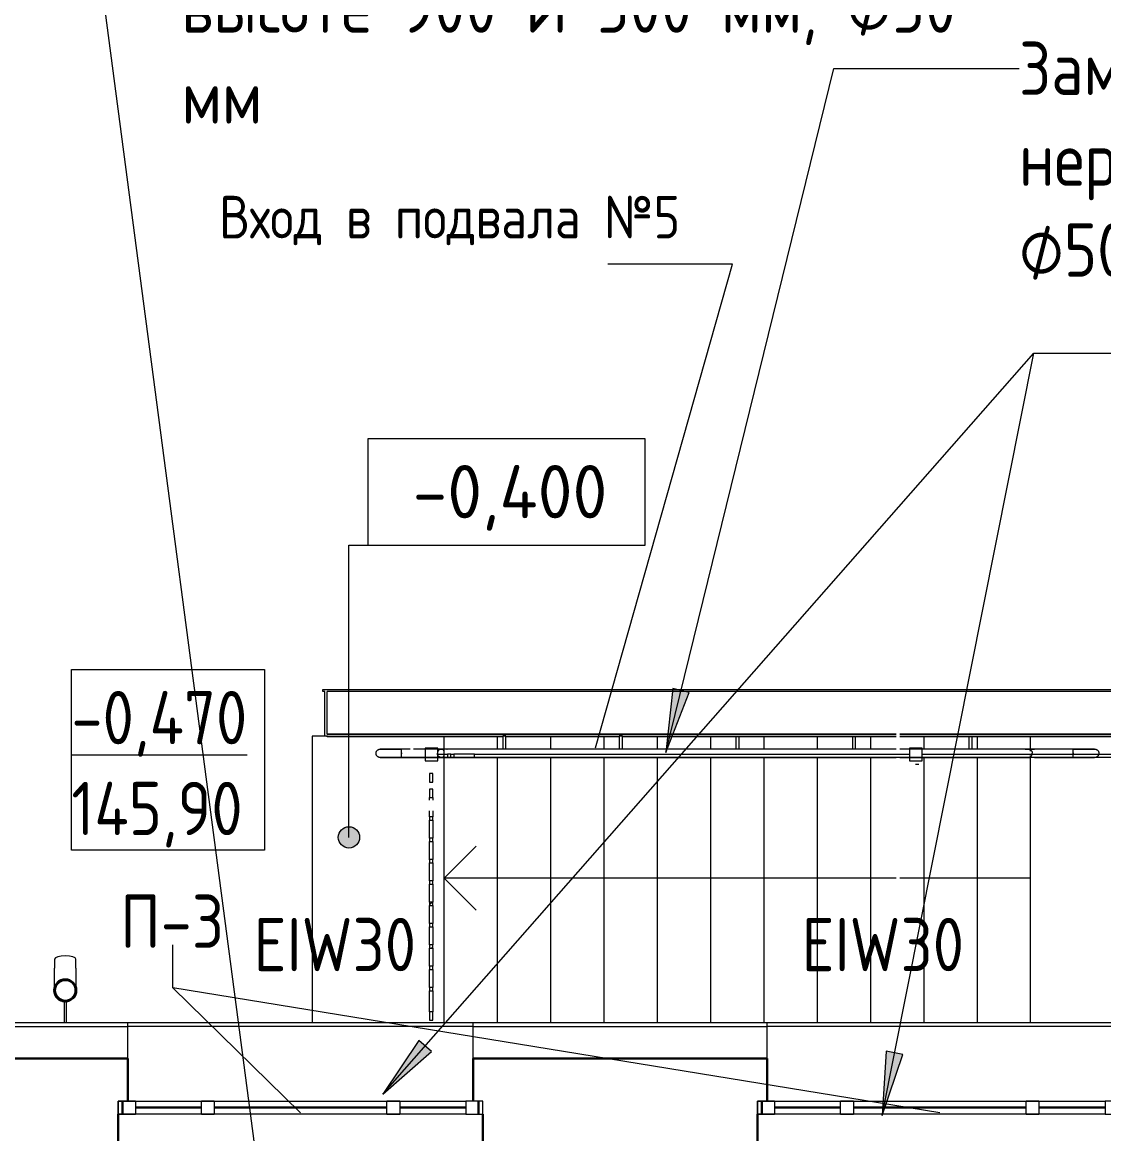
# Model space of a CAD drawing. Header units: millimetres. Extents: x 504091 to 2165846, y 135022 to 442887.
# Drawn here: x 1431825 to 1436898, y 325120 to 330335 of the extents above; entities that cross this region are included whole.
import ezdxf

# ---------------------------------------------------------------- set-up
doc = ezdxf.new("R2010")
doc.units = ezdxf.units.MM
for name, color, linetype, lineweight in [('_ Окна', 7, 'Continuous', 30), ('Аннотация', 7, 'Continuous', 9), ('Лестницы', 7, 'Continuous', 18), ('Марки окон', 7, 'Continuous', 20), ('Обобщенные модели', 7, 'Continuous', 18), ('Ограждение', 7, 'Continuous', 18), ('Окна', 7, 'Continuous', 18), ('отметки', 7, 'Continuous', 20), ('Перекрытие', 7, 'Continuous', 18), ('Стены внутренние', 7, 'Continuous', 18), ('Стены наружные', 7, 'Continuous', 18), ('Стены несущие', 7, 'Continuous', 30), ('Стены отделка', 7, 'Continuous', 30), ('Стрелки вверх', 7, 'Continuous', 18)]:
    doc.layers.add(name, color=color, linetype=linetype, lineweight=lineweight)
doc.styles.add('GOST Common_2', font='GOST_Common.ttf', dxfattribs={"width": 0.9, "height": 200})
doc.styles.add('GOST Common_3', font='GOST_Common.ttf', dxfattribs={"height": 250})
doc.styles.add('GOST Common_6', font='GOST_Common.ttf', dxfattribs={"width": 0.9, "height": 200})
pattern_1 = [(45, (0, 0), (-106.066, 106.066), [])]

# ---------------------------------------------------------------- blocks, each defined once
blk = doc.blocks.new('Ограждение 1 - Ограждение 1-1791730-План 1-го этажа')
at = {"layer": 'Ограждение'}
h = blk.add_hatch(dxfattribs=at)
h.set_pattern_fill('FP_20', color=256, style=0, pattern_type=2)
h.set_pattern_definition(pattern_1)
h.paths.add_polyline_path([(33698.5, 22063.5), (33796.8, 22063.5), (33796.8, 22079.5), (33698.5, 22079.5)])
h = blk.add_hatch(dxfattribs=at)
h.set_pattern_fill('FP_20', color=256, style=0, pattern_type=2)
h.set_pattern_definition(pattern_1)
h.paths.add_polyline_path([(33584.4, 20831.5), (33600.4, 20831.5), (33600.4, 20871.5), (33584.4, 20871.5)])
h.paths.add_polyline_path([(33584.4, 21875.5), (33600.4, 21875.5), (33600.4, 21915.5), (33584.4, 21915.5)])
h.paths.add_polyline_path([(33584.4, 21948.1), (33600.4, 21948.1), (33600.4, 21988.1), (33584.4, 21988.1), (33584.4, 21951.6)])
h = blk.add_hatch(dxfattribs=at)
h.set_pattern_fill('FP_20', color=256, style=0, pattern_type=2)
h.set_pattern_definition(pattern_1)
h.paths.add_polyline_path([(33584.4, 20969.5), (33600.4, 20969.5), (33600.4, 20985.5), (33584.4, 20985.5)])
h.paths.add_polyline_path([(33584.4, 21069.5), (33600.4, 21069.5), (33600.4, 21085.5), (33584.4, 21085.5)])
h.paths.add_polyline_path([(33584.4, 21169.5), (33600.4, 21169.5), (33600.4, 21185.5), (33584.4, 21185.5)])
h.paths.add_polyline_path([(33584.4, 21269.5), (33600.4, 21269.5), (33600.4, 21285.5), (33584.4, 21285.5)])
h.paths.add_polyline_path([(33600.4, 21369.5), (33600.4, 21385.5), (33584.4, 21385.5), (33584.4, 21369.5)])
h.paths.add_polyline_path([(33600.4, 21469.5), (33600.4, 21485.5), (33584.4, 21485.5), (33584.4, 21469.5)])
h.paths.add_polyline_path([(33584.4, 21569.5), (33600.4, 21569.5), (33600.4, 21585.5), (33584.4, 21585.5)])
h.paths.add_polyline_path([(33584.4, 21669.5), (33600.4, 21669.5), (33600.4, 21685.5), (33584.4, 21685.5)])
h.paths.add_polyline_path([(33600.4, 21769.5), (33600.4, 21785.5), (33584.4, 21785.5), (33584.4, 21769.5)])
at = {"layer": 'Ограждение', "lineweight": 18}
for p, q in [((33624.3, 22107.9), (33564.3, 22107.9)), ((33564.3, 22107.9), (33564.3, 22047.9)), ((33624.3, 22047.9), (33624.3, 22107.9)), ((33685.5, 22079.5), (33669.5, 22079.5)), ((33669.5, 22079.5), (33669.5, 22063.5)), ((33669.5, 22063.5), (33685.5, 22063.5)), ((33685.5, 22063.5), (33685.5, 22079.5)), ((33796.8, 22079.5), (33698.5, 22079.5)), ((33698.5, 22079.5), (33698.5, 22063.5)), ((33698.5, 22063.5), (33796.8, 22063.5)), ((33796.8, 22063.5), (33796.8, 22079.5)), ((33564.3, 22047.9), (33624.3, 22047.9)), ((33600.4, 21988.1), (33584.4, 21988.1)), ((33584.4, 21988.1), (33584.4, 21948.1)), ((33600.4, 21948.1), (33600.4, 21988.1)), ((33584.4, 21948.1), (33600.4, 21948.1)), ((33600.4, 21915.5), (33584.4, 21915.5)), ((33584.4, 21915.5), (33584.4, 21875.5)), ((33600.4, 21875.5), (33600.4, 21915.5)), ((33584.4, 21875.5), (33600.4, 21875.5)), ((33600.4, 21785.5), (33584.4, 21785.5)), ((33584.4, 21785.5), (33584.4, 21769.5)), ((33584.4, 21769.5), (33600.4, 21769.5)), ((33600.4, 21769.5), (33600.4, 21785.5)), ((33600.4, 21685.5), (33584.4, 21685.5)), ((33584.4, 21685.5), (33584.4, 21669.5)), ((33584.4, 21669.5), (33600.4, 21669.5)), ((33600.4, 21669.5), (33600.4, 21685.5)), ((33600.4, 21585.5), (33584.4, 21585.5)), ((33584.4, 21585.5), (33584.4, 21569.5)), ((33584.4, 21569.5), (33600.4, 21569.5)), ((33600.4, 21569.5), (33600.4, 21585.5)), ((33600.4, 21485.5), (33584.4, 21485.5)), ((33584.4, 21485.5), (33584.4, 21469.5)), ((33600.4, 21469.5), (33600.4, 21485.5)), ((33584.4, 21469.5), (33600.4, 21469.5)), ((33600.4, 21385.5), (33584.4, 21385.5)), ((33584.4, 21385.5), (33584.4, 21369.5)), ((33600.4, 21369.5), (33600.4, 21385.5)), ((33584.4, 21369.5), (33600.4, 21369.5)), ((33600.4, 21285.5), (33584.4, 21285.5)), ((33584.4, 21285.5), (33584.4, 21269.5)), ((33600.4, 21269.5), (33600.4, 21285.5)), ((33584.4, 21269.5), (33600.4, 21269.5)), ((33600.4, 21185.5), (33584.4, 21185.5)), ((33584.4, 21185.5), (33584.4, 21169.5)), ((33600.4, 21169.5), (33600.4, 21185.5)), ((33584.4, 21169.5), (33600.4, 21169.5)), ((33600.4, 21085.5), (33584.4, 21085.5)), ((33584.4, 21085.5), (33584.4, 21069.5)), ((33584.4, 21069.5), (33600.4, 21069.5)), ((33600.4, 21069.5), (33600.4, 21085.5)), ((33600.4, 20985.5), (33584.4, 20985.5)), ((33584.4, 20985.5), (33584.4, 20969.5)), ((33584.4, 20969.5), (33600.4, 20969.5)), ((33600.4, 20969.5), (33600.4, 20985.5)), ((33600.4, 20871.5), (33584.4, 20871.5)), ((33584.4, 20871.5), (33584.4, 20831.5)), ((33600.4, 20831.5), (33600.4, 20871.5)), ((33584.4, 20831.5), (33600.4, 20831.5))]:
    blk.add_line(p, q, dxfattribs=at)
at = {"layer": 'Ограждение'}
for p, q in [((33624.3, 22079.5), (33669.5, 22079.5)), ((33669.5, 22063.5), (33624.3, 22063.5)), ((33685.5, 22079.5), (33698.5, 22079.5)), ((33698.5, 22063.5), (33685.5, 22063.5)), ((33796.8, 22079.5), (35835.4, 22079.5)), ((35835.4, 22063.5), (33796.8, 22063.5)), ((35895.4, 22107.9), (35835.4, 22107.9)), ((35835.4, 22107.9), (35835.4, 22047.9)), ((35895.4, 22047.9), (35895.4, 22107.9)), ((35895.4, 22079.5), (38121.7, 22079.5)), ((38121.7, 22063.5), (35895.4, 22063.5)), ((38181.7, 22107.9), (38121.7, 22107.9)), ((38121.7, 22107.9), (38121.7, 22047.9)), ((38181.7, 22047.9), (38181.7, 22107.9)), ((35835.4, 22047.9), (35895.4, 22047.9)), ((35864.4, 22032.8), (35880.4, 22032.8)), ((38121.7, 22047.9), (38144.4, 22047.9)), ((38144, 20907.9), (38144, 22047.9)), ((38144.4, 20908), (38144.4, 22047.9)), ((38144.4, 22047.9), (38160.4, 22047.9)), ((38160.4, 22047.9), (38160.4, 20908)), ((38160.4, 22047.9), (38181.7, 22047.9)), ((33584.4, 21863.5), (33584.4, 21875.5)), ((33600.4, 21875.5), (33600.4, 21863.5)), ((33584.4, 21785.5), (33584.4, 21813.5)), ((33600.4, 21813.5), (33600.4, 21785.5)), ((33584.4, 21685.5), (33584.4, 21769.5)), ((33600.4, 21769.5), (33600.4, 21685.5)), ((33584.4, 21585.5), (33584.4, 21669.5)), ((33600.4, 21669.5), (33600.4, 21585.5)), ((33584.4, 21485.5), (33584.4, 21569.5)), ((33600.4, 21569.5), (33600.4, 21485.5)), ((33584.4, 21385.5), (33584.4, 21469.5)), ((33600.4, 21469.5), (33600.4, 21385.5)), ((33584.4, 21285.5), (33584.4, 21369.5)), ((33600.4, 21369.5), (33600.4, 21285.5)), ((33584.4, 21185.5), (33584.4, 21269.5)), ((33600.4, 21269.5), (33600.4, 21185.5)), ((33584.4, 21085.5), (33584.4, 21169.5)), ((33600.4, 21169.5), (33600.4, 21085.5)), ((33584.4, 20985.5), (33584.4, 21069.5)), ((33600.4, 21069.5), (33600.4, 20985.5)), ((33584.4, 20871.5), (33584.4, 20969.5)), ((33600.4, 20969.5), (33600.4, 20871.5)), ((38181.7, 20907.9), (38121.7, 20907.9)), ((38121.7, 20907.9), (38121.7, 20847.9)), ((38144.4, 20908), (38160.4, 20908)), ((38181.7, 20847.9), (38181.7, 20907.9)), ((38121.7, 20847.9), (38181.7, 20847.9))]:
    blk.add_line(p, q, dxfattribs=at)
blk = doc.blocks.new('окна_rehau_трехпольное - 1710х630 и 610Н_нов_ ок-10-2054509-План 1-го этажа')
at = {"layer": '_ Окна', "lineweight": 18}
for p, q in [((-855, -5), (-855, 55)), ((-855, 55), (-775, 55)), ((-775, 55), (-775, -5)), ((-465, -5), (-465, 55)), ((-465, 55), (-405, 55)), ((-405, 55), (-405, -5)), ((405, -5), (405, 55)), ((405, 55), (465, 55)), ((465, 55), (465, -5)), ((775, 55), (775, -5)), ((855, 55), (775, 55)), ((855, -5), (855, 55)), ((-775, -5), (-855, -5)), ((-405, -5), (-465, -5)), ((465, -5), (405, -5)), ((775, -5), (855, -5))]:
    blk.add_line(p, q, dxfattribs=at)
at = {"layer": '_ Окна'}
for p, q in [((-835, -5), (-835, 55)), ((835, -5), (835, 55)), ((-775, 25), (-465, 25)), ((-405, 25), (405, 25)), ((465, 25), (775, 25))]:
    blk.add_line(p, q, dxfattribs=at)
at = {"layer": 'Окна'}
for p, q in [((-855, 55), (-855, -5)), ((-775, 55), (-855, 55)), ((-775, 55), (-465, 55)), ((-405, 55), (-465, 55)), ((-405, 55), (405, 55)), ((465, 55), (405, 55)), ((465, 55), (775, 55)), ((855, 55), (775, 55)), ((855, -5), (855, 55)), ((-855, -5), (-775, -5)), ((-465, -5), (-775, -5)), ((-465, -5), (-405, -5)), ((405, -5), (-405, -5)), ((405, -5), (465, -5)), ((775, -5), (465, -5)), ((775, -5), (855, -5))]:
    blk.add_line(p, q, dxfattribs=at)
blk = doc.blocks.new('окна_rehau_трехпольное - 1710х630 и 610Н_нов_ ок-10-V41-План 1-го этажа')
at = {"layer": '_ Окна', "lineweight": 18}
for p, q in [((-855, -5), (-855, 55)), ((-855, 55), (-775, 55)), ((-775, 55), (-775, -5)), ((-465, -5), (-465, 55)), ((-465, 55), (-405, 55)), ((-405, 55), (-405, -5)), ((405, -5), (405, 55)), ((405, 55), (465, 55)), ((465, 55), (465, -5)), ((775, 55), (775, -5)), ((855, 55), (775, 55)), ((855, -5), (855, 55)), ((-775, -5), (-855, -5)), ((-405, -5), (-465, -5)), ((465, -5), (405, -5)), ((775, -5), (855, -5))]:
    blk.add_line(p, q, dxfattribs=at)
at = {"layer": '_ Окна'}
for p, q in [((-835, -5), (-835, 55)), ((835, -5), (835, 55)), ((-775, 25), (-465, 25)), ((-405, 25), (405, 25)), ((465, 25), (775, 25))]:
    blk.add_line(p, q, dxfattribs=at)
at = {"layer": 'Окна'}
for p, q in [((-855, 55), (-855, -5)), ((-775, 55), (-855, 55)), ((-775, 55), (-465, 55)), ((-405, 55), (-465, 55)), ((-405, 55), (405, 55)), ((465, 55), (405, 55)), ((465, 55), (775, 55)), ((855, 55), (775, 55)), ((855, -5), (855, 55)), ((-855, -5), (-775, -5)), ((-465, -5), (-775, -5)), ((-465, -5), (-405, -5)), ((405, -5), (-405, -5)), ((405, -5), (465, -5)), ((775, -5), (465, -5)), ((775, -5), (855, -5))]:
    blk.add_line(p, q, dxfattribs=at)
blk = doc.blocks.new('Водосток - Тип 1 _карниз больше 490мм_-5192914-План 1-го этажа')
at = {"layer": 'Обобщенные модели'}
for p, q in [((75, 306.2), (75, 263.6)), ((175, 263.6), (175, 306.2)), ((120, 109.1), (120, 10)), ((130, 10), (130, 109.1))]:
    blk.add_line(p, q, dxfattribs=at)
at = {"layer": 'Обобщенные модели', "flags": 128}
for points in [[(75, 173), (75, 174.3), (75, 177), (75, 179.8), (75, 182.9), (75, 186.2), (75, 189.7), (75, 193.4), (75, 197.2), (75, 201.3), (75, 205.5), (75, 209.9), (75, 214.4), (75, 219.1), (75, 224), (75, 229), (75, 234.1), (75, 239.3), (75, 244.6), (75, 250.1), (75, 255.6), (75, 261.3), (75, 263.6)], [(175, 263.6), (175, 258), (175, 252.4), (175, 246.9), (175, 241.5), (175, 236.2), (175, 231.1), (175, 226), (175, 221.1), (175, 216.4), (175, 211.8), (175, 207.3), (175, 203), (175, 198.9), (175, 194.9), (175, 191.2), (175, 187.6), (175, 184.3), (175, 181.1), (175, 178.1), (175, 175.4), (175, 173)]]:
    blk.add_lwpolyline(points, dxfattribs=at)
at = {"layer": 'Обобщенные модели'}
for start, end in [(90, 270), (270, 90)]:
    blk.add_arc((125, 160), 52, start, end, dxfattribs=at)
at = {"layer": 'Обобщенные модели', "lineweight": 40}
for start, end in [(90, 270), (270, 90)]:
    blk.add_arc((125, 160), 50, start, end, dxfattribs=at)
at = {"layer": 'Обобщенные модели'}
for start_param, end_param in [(4.712389, 6.283185), (3.141593, 4.712389)]:
    blk.add_ellipse((125, 306.2), major_axis=(-50, 0), ratio=0.309017, start_param=start_param, end_param=end_param, dxfattribs=at)
blk = doc.blocks.new('Тип верхнего поручня - Верхний поручень_Внутренний_-6935785-План 1-го этажа')
at = {"layer": 'Ограждение'}
for p, q in [((33494.4, 22103.5), (33454.4, 22103.5)), ((33454.4, 22085.9), (33454.4, 22081.2)), ((33454.4, 22063.5), (33636.8, 22063.5)), ((33636.8, 22103.5), (33510.4, 22103.5)), ((35774.4, 22103.5), (33655.6, 22103.5)), ((33655.6, 22063.5), (35774.4, 22063.5)), ((36378.2, 22103.5), (35790.4, 22103.5)), ((35790.4, 22063.5), (36378.2, 22063.5)), ((36604.4, 22103.5), (36421.9, 22103.5)), ((36421.9, 22063.5), (36604.4, 22063.5)), ((36604.4, 22081.2), (36604.4, 22085.9))]:
    blk.add_line(p, q, dxfattribs=at)
at = {"layer": 'Ограждение', "flags": 128}
for points in [[(33655.6, 22103.5), (33654.6, 22103.5), (33653.6, 22103.5), (33652.6, 22103.5), (33651.6, 22103.5), (33650.5, 22103.5), (33649.5, 22103.5), (33648.4, 22103.5), (33647.3, 22103.5), (33646.1, 22103.5), (33645, 22103.5), (33643.8, 22103.5), (33642.6, 22103.5), (33641.5, 22103.5), (33640.3, 22103.5), (33639.1, 22103.5), (33637.9, 22103.5), (33636.8, 22103.5)], [(33636.8, 22063.5), (33638, 22063.5), (33639.2, 22063.5), (33640.4, 22063.5), (33641.6, 22063.5), (33642.8, 22063.5), (33644, 22063.5), (33645.1, 22063.5), (33646.3, 22063.5), (33647.4, 22063.5), (33648.5, 22063.5), (33649.6, 22063.5), (33650.7, 22063.5), (33651.7, 22063.5), (33652.8, 22063.5), (33653.8, 22063.5), (33654.7, 22063.5), (33655.6, 22063.5)], [(36378.2, 22103.5), (36380.4, 22103.5), (36382.7, 22103.5), (36385, 22103.5), (36387.4, 22103.5), (36389.9, 22103.5), (36392.4, 22103.5), (36395, 22103.5), (36397.6, 22103.5), (36400.2, 22103.5), (36402.9, 22103.5), (36405.6, 22103.5), (36408.4, 22103.5), (36411.1, 22103.5), (36413.9, 22103.5), (36416.7, 22103.5), (36419.5, 22103.5), (36421.9, 22103.5)], [(36421.9, 22063.5), (36419.1, 22063.5), (36416.3, 22063.5), (36413.5, 22063.5), (36410.8, 22063.5), (36408, 22063.5), (36405.3, 22063.5), (36402.6, 22063.5), (36399.9, 22063.5), (36397.3, 22063.5), (36394.7, 22063.5), (36392.1, 22063.5), (36389.6, 22063.5), (36387.1, 22063.5), (36384.7, 22063.5), (36382.4, 22063.5), (36380.1, 22063.5), (36378.2, 22063.5)]]:
    blk.add_lwpolyline(points, dxfattribs=at)
blk = doc.blocks.new('Тип верхнего поручня - D40 шаг 200-V82-План 1-го этажа')
at = {"layer": 'Ограждение'}
for p, q in [((0, 2.3), (0, 0)), ((0, 0), (0, -2.3))]:
    blk.add_line(p, q, dxfattribs=at)
at = {"layer": 'Ограждение', "flags": 128}
for points in [[(0, 20), (4, 20), (8, 20), (12, 20), (15.9, 20), (19.9, 20), (23.8, 20), (27.6, 20), (31.5, 20), (35.2, 20), (38.9, 20), (42.6, 20), (46.2, 20), (49.7, 20), (53.1, 20), (56.5, 20), (59.7, 20), (62.9, 20), (65.9, 20), (68.9, 20), (71.7, 20), (74.5, 20), (77.1, 20), (79.6, 20), (81.9, 20), (84.1, 20), (86.2, 20), (88.2, 20), (90, 20), (91.7, 20), (93.2, 20), (94.6, 20), (95.8, 20), (96.9, 20), (97.8, 20), (98.5, 20), (99.1, 20), (99.6, 20), (99.9, 20), (100, 20), (100, 20)], [(100, 20), (99.9, 20), (99.7, 20), (99.3, 20), (98.7, 20), (98, 20), (97.1, 20), (96.1, 20), (94.9, 20), (93.6, 20), (92.1, 20), (90.5, 20), (88.7, 20), (86.8, 20), (84.7, 20), (82.5, 20), (80.2, 20), (77.8, 20), (75.2, 20), (72.5, 20), (69.7, 20), (66.7, 20), (63.7, 20), (60.6, 20), (57.4, 20), (54, 20), (50.6, 20), (47.1, 20), (43.6, 20), (39.9, 20), (36.2, 20), (32.5, 20), (28.7, 20), (24.8, 20), (20.9, 20), (17, 20), (13, 20), (9.1, 20), (5.1, 20), (1.1, 20), (0, 20)], [(100, 20), (100.8, 20), (101.6, 19.9), (102.4, 19.9), (103.2, 19.7), (104, 19.6), (104.8, 19.4), (105.5, 19.2), (106.3, 19), (107, 18.7), (107.8, 18.4), (108.5, 18.1), (109.2, 17.7), (109.9, 17.4), (110.6, 16.9), (111.3, 16.5), (111.9, 16), (112.6, 15.6), (113.2, 15), (113.8, 14.5), (114.3, 13.9), (114.9, 13.3), (115.4, 12.7), (115.9, 12.1), (116.4, 11.5), (116.8, 10.8), (117.2, 10.1), (117.6, 9.4), (118, 8.7), (118.3, 8), (118.6, 7.2), (118.9, 6.5), (119.2, 5.7), (119.4, 5), (119.6, 4.2), (119.7, 3.4), (119.8, 2.6), (119.9, 1.8), (120, 1), (120, 0.2), (120, 0)], [(120, 0), (120, -0.8), (119.9, -1.6), (119.9, -2.4), (119.7, -3.2), (119.6, -4), (119.4, -4.8), (119.2, -5.5), (119, -6.3), (118.7, -7), (118.4, -7.8), (118.1, -8.5), (117.7, -9.2), (117.4, -9.9), (116.9, -10.6), (116.5, -11.3), (116, -11.9), (115.6, -12.6), (115, -13.2), (114.5, -13.8), (113.9, -14.3), (113.3, -14.9), (112.7, -15.4), (112.1, -15.9), (111.5, -16.4), (110.8, -16.8), (110.1, -17.2), (109.4, -17.6), (108.7, -18), (108, -18.3), (107.2, -18.6), (106.5, -18.9), (105.7, -19.2), (105, -19.4), (104.2, -19.6), (103.4, -19.7), (102.6, -19.8), (101.8, -19.9), (101, -20), (100.2, -20), (100, -20)], [(0, -20), (4, -20), (8, -20), (12, -20), (15.9, -20), (19.9, -20), (23.8, -20), (27.6, -20), (31.5, -20), (35.2, -20), (38.9, -20), (42.6, -20), (46.2, -20), (49.7, -20), (53.1, -20), (56.5, -20), (59.7, -20), (62.9, -20), (65.9, -20), (68.9, -20), (71.7, -20), (74.5, -20), (77.1, -20), (79.6, -20), (81.9, -20), (84.1, -20), (86.2, -20), (88.2, -20), (90, -20), (91.7, -20), (93.2, -20), (94.6, -20), (95.8, -20), (96.9, -20), (97.8, -20), (98.5, -20), (99.1, -20), (99.6, -20), (99.9, -20), (100, -20), (100, -20)], [(100, -20), (99.9, -20), (99.7, -20), (99.3, -20), (98.7, -20), (98, -20), (97.1, -20), (96.1, -20), (94.9, -20), (93.6, -20), (92.1, -20), (90.5, -20), (88.7, -20), (86.8, -20), (84.7, -20), (82.5, -20), (80.2, -20), (77.8, -20), (75.2, -20), (72.5, -20), (69.7, -20), (66.7, -20), (63.7, -20), (60.6, -20), (57.4, -20), (54, -20), (50.6, -20), (47.1, -20), (43.6, -20), (39.9, -20), (36.2, -20), (32.5, -20), (28.7, -20), (24.8, -20), (20.9, -20), (17, -20), (13, -20), (9.1, -20), (5.1, -20), (1.1, -20), (0, -20)]]:
    blk.add_lwpolyline(points, dxfattribs=at)
blk = doc.blocks.new('Тип верхнего поручня - D40 шаг 200-V83-План 1-го этажа')
at = {"layer": 'Ограждение'}
for p, q in [((0, 2.3), (0, 0)), ((0, 0), (0, -2.3))]:
    blk.add_line(p, q, dxfattribs=at)
at = {"layer": 'Ограждение', "flags": 128}
for points in [[(0, 20), (4, 20), (8, 20), (12, 20), (15.9, 20), (19.9, 20), (23.8, 20), (27.6, 20), (31.5, 20), (35.2, 20), (38.9, 20), (42.6, 20), (46.2, 20), (49.7, 20), (53.1, 20), (56.5, 20), (59.7, 20), (62.9, 20), (65.9, 20), (68.9, 20), (71.7, 20), (74.5, 20), (77.1, 20), (79.6, 20), (81.9, 20), (84.1, 20), (86.2, 20), (88.2, 20), (90, 20), (91.7, 20), (93.2, 20), (94.6, 20), (95.8, 20), (96.9, 20), (97.8, 20), (98.5, 20), (99.1, 20), (99.6, 20), (99.9, 20), (100, 20), (100, 20)], [(100, 20), (99.9, 20), (99.7, 20), (99.3, 20), (98.7, 20), (98, 20), (97.1, 20), (96.1, 20), (94.9, 20), (93.6, 20), (92.1, 20), (90.5, 20), (88.7, 20), (86.8, 20), (84.7, 20), (82.5, 20), (80.2, 20), (77.8, 20), (75.2, 20), (72.5, 20), (69.7, 20), (66.7, 20), (63.7, 20), (60.6, 20), (57.4, 20), (54, 20), (50.6, 20), (47.1, 20), (43.6, 20), (39.9, 20), (36.2, 20), (32.5, 20), (28.7, 20), (24.8, 20), (20.9, 20), (17, 20), (13, 20), (9.1, 20), (5.1, 20), (1.1, 20), (0, 20)], [(100, 20), (100.8, 20), (101.6, 19.9), (102.4, 19.9), (103.2, 19.7), (104, 19.6), (104.8, 19.4), (105.5, 19.2), (106.3, 19), (107, 18.7), (107.8, 18.4), (108.5, 18.1), (109.2, 17.7), (109.9, 17.4), (110.6, 16.9), (111.3, 16.5), (111.9, 16), (112.6, 15.6), (113.2, 15), (113.8, 14.5), (114.3, 13.9), (114.9, 13.3), (115.4, 12.7), (115.9, 12.1), (116.4, 11.5), (116.8, 10.8), (117.2, 10.1), (117.6, 9.4), (118, 8.7), (118.3, 8), (118.6, 7.2), (118.9, 6.5), (119.2, 5.7), (119.4, 5), (119.6, 4.2), (119.7, 3.4), (119.8, 2.6), (119.9, 1.8), (120, 1), (120, 0.2), (120, 0)], [(0, -20), (4, -20), (8, -20), (12, -20), (15.9, -20), (19.9, -20), (23.8, -20), (27.6, -20), (31.5, -20), (35.2, -20), (38.9, -20), (42.6, -20), (46.2, -20), (49.7, -20), (53.1, -20), (56.5, -20), (59.7, -20), (62.9, -20), (65.9, -20), (68.9, -20), (71.7, -20), (74.5, -20), (77.1, -20), (79.6, -20), (81.9, -20), (84.1, -20), (86.2, -20), (88.2, -20), (90, -20), (91.7, -20), (93.2, -20), (94.6, -20), (95.8, -20), (96.9, -20), (97.8, -20), (98.5, -20), (99.1, -20), (99.6, -20), (99.9, -20), (100, -20), (100, -20)], [(100, -20), (99.9, -20), (99.7, -20), (99.3, -20), (98.7, -20), (98, -20), (97.1, -20), (96.1, -20), (94.9, -20), (93.6, -20), (92.1, -20), (90.5, -20), (88.7, -20), (86.8, -20), (84.7, -20), (82.5, -20), (80.2, -20), (77.8, -20), (75.2, -20), (72.5, -20), (69.7, -20), (66.7, -20), (63.7, -20), (60.6, -20), (57.4, -20), (54, -20), (50.6, -20), (47.1, -20), (43.6, -20), (39.9, -20), (36.2, -20), (32.5, -20), (28.7, -20), (24.8, -20), (20.9, -20), (17, -20), (13, -20), (9.1, -20), (5.1, -20), (1.1, -20), (0, -20)], [(120, 0), (120, -0.8), (119.9, -1.6), (119.9, -2.4), (119.7, -3.2), (119.6, -4), (119.4, -4.8), (119.2, -5.5), (119, -6.3), (118.7, -7), (118.4, -7.8), (118.1, -8.5), (117.7, -9.2), (117.4, -9.9), (116.9, -10.6), (116.5, -11.3), (116, -11.9), (115.6, -12.6), (115, -13.2), (114.5, -13.8), (113.9, -14.3), (113.3, -14.9), (112.7, -15.4), (112.1, -15.9), (111.5, -16.4), (110.8, -16.8), (110.1, -17.2), (109.4, -17.6), (108.7, -18), (108, -18.3), (107.2, -18.6), (106.5, -18.9), (105.7, -19.2), (105, -19.4), (104.2, -19.6), (103.4, -19.7), (102.6, -19.8), (101.8, -19.9), (101, -20), (100.2, -20), (100, -20)]]:
    blk.add_lwpolyline(points, dxfattribs=at)
blk = doc.blocks.new('Тип верхнего поручня - Верхний поручень_Внутренний_-V84-План 1-го этажа')
at = {"layer": 'Ограждение'}
for p, q in [((33454.4, 22063.5), (33454.4, 22103.5)), ((33494.4, 22103.5), (33454.4, 22103.5)), ((33636.8, 22063.5), (33454.4, 22063.5)), ((33636.8, 22103.5), (33510.4, 22103.5)), ((33636.8, 22103.5), (33653.4, 22103.5)), ((33636.8, 22063.5), (33653.4, 22063.5)), ((33666.9, 22103.5), (33668.1, 22103.5)), ((33666.9, 22063.5), (33668.1, 22063.5)), ((35774.4, 22103.5), (33668.1, 22103.5)), ((35774.4, 22063.5), (33668.1, 22063.5)), ((36390.7, 22103.5), (35790.4, 22103.5)), ((36390.7, 22063.5), (35790.4, 22063.5)), ((36421.9, 22103.5), (36390.7, 22103.5)), ((36421.9, 22063.5), (36390.7, 22063.5)), ((36604.4, 22103.5), (36421.9, 22103.5)), ((36604.4, 22063.5), (36421.9, 22063.5)), ((36604.4, 22063.5), (36604.4, 22103.5))]:
    blk.add_line(p, q, dxfattribs=at)
blk = doc.blocks.new('Тип перил - Перила_Внутренний_-6935798-План 1-го этажа')
at = {"layer": 'Ограждение'}
for p, q in [((35774.4, 22103.5), (33654.4, 22103.5)), ((33654.4, 22063.5), (35774.4, 22063.5)), ((36404.4, 22103.5), (35790.4, 22103.5)), ((35790.4, 22063.5), (36404.4, 22063.5))]:
    blk.add_line(p, q, dxfattribs=at)
at = {"layer": 'Ограждение', "flags": 128}
blk.add_lwpolyline([(33654.4, 22081.7), (33654.4, 22083.5), (33654.4, 22085.4)], dxfattribs=at)
blk = doc.blocks.new('Тип перил - D40-V85-План 1-го этажа')
at = {"layer": 'Ограждение', "flags": 128}
for points in [[(36394.4, 22103.4), (36395.7, 22103.2), (36396.9, 22102.9), (36398.1, 22102.6), (36399.2, 22102.2), (36400.2, 22101.7), (36401.2, 22101.2), (36402.2, 22100.7), (36403.1, 22100.1), (36403.9, 22099.5), (36404.7, 22098.9), (36405.4, 22098.3), (36406, 22097.7), (36406.6, 22097), (36407.2, 22096.4), (36407.7, 22095.8), (36408.2, 22095.1), (36408.6, 22094.5), (36409, 22093.9), (36409.3, 22093.3), (36409.6, 22092.7), (36409.9, 22092.1), (36410.2, 22091.6), (36410.4, 22091), (36410.7, 22090.4), (36410.8, 22089.9), (36411, 22089.3), (36411.2, 22088.8), (36411.3, 22088.3), (36411.4, 22087.7), (36411.5, 22087.2), (36411.6, 22086.7), (36411.7, 22086.2), (36411.8, 22085.7), (36411.8, 22085.2), (36411.8, 22084.7), (36411.9, 22084.2), (36411.9, 22083.7), (36411.9, 22083.5)], [(36394.4, 22063.7), (36395.7, 22063.9), (36396.9, 22064.2), (36398.1, 22064.5), (36399.2, 22064.9), (36400.2, 22065.4), (36401.2, 22065.9), (36402.2, 22066.4), (36403.1, 22067), (36403.9, 22067.6), (36404.7, 22068.2), (36405.4, 22068.8), (36406, 22069.4), (36406.6, 22070.1), (36407.2, 22070.7), (36407.7, 22071.3), (36408.2, 22071.9), (36408.6, 22072.6), (36409, 22073.2), (36409.3, 22073.8), (36409.6, 22074.4), (36409.9, 22074.9), (36410.2, 22075.5), (36410.4, 22076.1), (36410.7, 22076.7), (36410.8, 22077.2), (36411, 22077.8), (36411.2, 22078.3), (36411.3, 22078.8), (36411.4, 22079.3), (36411.5, 22079.9), (36411.6, 22080.4), (36411.7, 22080.9), (36411.8, 22081.4), (36411.8, 22081.9), (36411.8, 22082.4), (36411.9, 22082.9), (36411.9, 22083.4), (36411.9, 22083.5)]]:
    blk.add_lwpolyline(points, dxfattribs=at)
blk = doc.blocks.new('Тип перил - D40-V86-План 1-го этажа')
at = {"layer": 'Ограждение', "flags": 128}
for points in [[(33641.9, 22103.5), (33640.6, 22103.5), (33639.3, 22103.4), (33638.1, 22103.2), (33636.9, 22102.9), (33635.7, 22102.6), (33634.6, 22102.2), (33633.5, 22101.7), (33632.5, 22101.2), (33631.6, 22100.7), (33630.7, 22100.1), (33629.8, 22099.5), (33629.1, 22098.9), (33628.4, 22098.3), (33627.7, 22097.7), (33627.1, 22097), (33626.6, 22096.4), (33626, 22095.8), (33625.6, 22095.1), (33625.2, 22094.5), (33624.8, 22093.9), (33624.4, 22093.3), (33624.1, 22092.7), (33623.8, 22092.1), (33623.6, 22091.6), (33623.3, 22091), (33623.1, 22090.4), (33622.9, 22089.9), (33622.7, 22089.3), (33622.6, 22088.8), (33622.4, 22088.3), (33622.3, 22087.7), (33622.2, 22087.2), (33622.1, 22086.7), (33622.1, 22086.2), (33622, 22085.7), (33621.9, 22085.2), (33621.9, 22084.7), (33621.9, 22084.2), (33621.9, 22083.7), (33621.9, 22083.5)], [(33641.9, 22063.5), (33640.6, 22063.6), (33639.3, 22063.7), (33638.1, 22063.9), (33636.9, 22064.2), (33635.7, 22064.5), (33634.6, 22064.9), (33633.5, 22065.4), (33632.5, 22065.9), (33631.6, 22066.4), (33630.7, 22067), (33629.8, 22067.6), (33629.1, 22068.2), (33628.4, 22068.8), (33627.7, 22069.4), (33627.1, 22070.1), (33626.6, 22070.7), (33626, 22071.3), (33625.6, 22071.9), (33625.2, 22072.6), (33624.8, 22073.2), (33624.4, 22073.8), (33624.1, 22074.4), (33623.8, 22074.9), (33623.6, 22075.5), (33623.3, 22076.1), (33623.1, 22076.7), (33622.9, 22077.2), (33622.7, 22077.8), (33622.6, 22078.3), (33622.4, 22078.8), (33622.3, 22079.3), (33622.2, 22079.9), (33622.1, 22080.4), (33622.1, 22080.9), (33622, 22081.4), (33621.9, 22081.9), (33621.9, 22082.4), (33621.9, 22082.9), (33621.9, 22083.4), (33621.9, 22083.5)]]:
    blk.add_lwpolyline(points, dxfattribs=at)
at = {"layer": 'Ограждение'}
for start_param, end_param in [(4.712389, 6.411113), (3.027805, 4.712389)]:
    blk.add_ellipse((33641.9, 22083.5), major_axis=(0, 20), ratio=0.624695, start_param=start_param, end_param=end_param, dxfattribs=at)
blk = doc.blocks.new('Тип перил - Перила_Внутренний_-V87-План 1-го этажа')
at = {"layer": 'Ограждение'}
for p, q in [((33654.4, 22063.5), (33654.4, 22103.5)), ((35774.4, 22103.5), (33654.4, 22103.5)), ((35774.4, 22063.5), (33654.4, 22063.5)), ((36404.4, 22103.5), (35790.4, 22103.5)), ((36404.4, 22063.5), (35790.4, 22063.5)), ((36404.4, 22093.2), (36404.4, 22103.5)), ((36404.4, 22063.5), (36404.4, 22073.9))]:
    blk.add_line(p, q, dxfattribs=at)
blk = doc.blocks.new('ADSK_Ограждение_Опоры_Г_образная - D15 высота60 консоль80-V88-План 1-го этажа')
at = {"layer": 'Ограждение'}
for p, q in [((-7.5, 77.8), (-7.5, 20)), ((7.5, 20), (7.5, 77.8))]:
    blk.add_line(p, q, dxfattribs=at)
blk = doc.blocks.new('ADSK_Ограждение_Опоры_Г_образная - D15 высота60 консоль80-V89-План 1-го этажа')
at = {"layer": 'Ограждение'}
for p, q in [((-7.5, 80), (-7.5, 20)), ((0, 80), (-7.5, 80)), ((7.5, 80), (0, 80)), ((7.5, 20), (7.5, 80))]:
    blk.add_line(p, q, dxfattribs=at)
blk = doc.blocks.new('ADSK_Ограждение_Опоры_Г_образная - D15 высота60 консоль80-V90-План 1-го этажа')
at = {"layer": 'Ограждение'}
for p, q in [((-7.5, 80), (-7.5, 20)), ((0, 80), (-7.5, 80)), ((7.5, 80), (0, 80)), ((7.5, 20), (7.5, 80))]:
    blk.add_line(p, q, dxfattribs=at)
blk = doc.blocks.new('Высотные отметки - Рамка-12095-План 1-го этажа')
at = {"layer": 'Аннотация', "lineweight": 20}
for p, q in [((-6.5, 0), (-6.5, 5)), ((-6.5, 5), (6.5, 5)), ((6.5, 5), (6.5, 0)), ((6.5, 0), (-6.5, 0))]:
    blk.add_line(p, q, dxfattribs=at)

msp = doc.modelspace()

# ---------------------------------------------------------------- hatches: boundary and pattern name
at = {"layer": 'Аннотация', "lineweight": 9}
for points in [[(1434843.1921, 326908.4619), (1434953.0636, 327190.3984), (1434876.3493, 327209.2285)], [(1433516.3547, 325306.4648), (1433743.9983, 325505.8095), (1433684.6473, 325557.9355)], [(1435857.9172, 325205.0982), (1435955.1634, 325491.6346), (1435877.6887, 325507.0402)]]:
    msp.add_hatch(color=256, dxfattribs=at).paths.add_polyline_path(points)
at = {"layer": 'отметки'}
h = msp.add_hatch(color=256, dxfattribs=at)
edge = h.paths.add_edge_path()
edge.add_arc((1433357.7051, 326510.6118), 50, 0, 360)

# ---------------------------------------------------------------- linework, layer by layer
at = {"layer": 'Аннотация', "lineweight": 9}
for p, q in [((1433089.9391, 323748.1971), (1432098.9394, 331262.8235)), ((1434843.1921, 326908.4619), (1435631.0867, 330118.3698)), ((1435631.0867, 330118.3698), (1436500.2788, 330118.3698)), ((1434514.3942, 326930.383), (1435156.1373, 329200.0717)), ((1434755.7498, 329200.0717), (1434570.8736, 329200.0717)), ((1435156.1373, 329200.0717), (1434755.7498, 329200.0717)), ((1433516.3547, 325306.4648), (1436569.2872, 328782.5527)), ((1435857.9172, 325205.0982), (1436569.2872, 328782.5527)), ((1436569.2872, 328782.5527), (1437228.0231, 328782.5527)), ((1436569.2872, 328782.5527), (1437228.0231, 328782.5527)), ((1434876.3493, 327209.2285), (1434843.1921, 326908.4619)), ((1434843.1921, 326908.4619), (1434953.0636, 327190.3984)), ((1434953.0636, 327190.3984), (1434876.3493, 327209.2285)), ((1433684.6473, 325557.9355), (1433516.3547, 325306.4648)), ((1433743.9983, 325505.8095), (1433684.6473, 325557.9355)), ((1433516.3547, 325306.4648), (1433743.9983, 325505.8095)), ((1435877.6887, 325507.0402), (1435857.9172, 325205.0982)), ((1435955.1634, 325491.6346), (1435877.6887, 325507.0402)), ((1435857.9172, 325205.0982), (1435955.1634, 325491.6346))]:
    msp.add_line(p, q, dxfattribs=at)
at = {"layer": 'Аннотация', "lineweight": 9, "flags": 128}
msp.add_lwpolyline([(1432055.7608, 327297.7377), (1432961.1608, 327297.7377), (1432961.1608, 326450.7377), (1432055.7608, 326450.7377)], close=True, dxfattribs=at)
at = {"layer": 'Лестницы'}
for p, q in [((1433804.6648, 326992.6621), (1433804.6648, 326994.8852)), ((1433804.6648, 326924.8852), (1433804.6648, 326982.6621)), ((1434054.6648, 326992.6621), (1434054.6648, 326994.8852)), ((1434054.6648, 326992.6621), (1434054.6648, 326994.8852)), ((1434054.6648, 326924.8852), (1434054.6648, 326982.6621)), ((1434054.6648, 326924.8852), (1434054.6648, 326982.6621)), ((1434304.6648, 326992.6621), (1434304.6648, 326994.8852)), ((1434304.6648, 326992.6621), (1434304.6648, 326994.8852)), ((1434304.6648, 326924.8852), (1434304.6648, 326982.6621)), ((1434304.6648, 326924.8852), (1434304.6648, 326982.6621)), ((1434554.6648, 326992.6621), (1434554.6648, 326994.8852)), ((1434554.6648, 326992.6621), (1434554.6648, 326994.8852)), ((1434554.6648, 326924.8852), (1434554.6648, 326982.6621)), ((1434554.6648, 326924.8852), (1434554.6648, 326982.6621)), ((1434804.6648, 326992.6621), (1434804.6648, 326994.8852)), ((1434804.6648, 326992.6621), (1434804.6648, 326994.8852)), ((1434804.6648, 326924.8852), (1434804.6648, 326982.6621)), ((1434804.6648, 326924.8852), (1434804.6648, 326982.6621)), ((1435054.6648, 326992.6621), (1435054.6648, 326994.8852)), ((1435054.6648, 326992.6621), (1435054.6648, 326994.8852)), ((1435054.6648, 326924.8852), (1435054.6648, 326982.6621)), ((1435054.6648, 326924.8852), (1435054.6648, 326982.6621)), ((1435304.6648, 326992.6621), (1435304.6648, 326994.8852)), ((1435304.6648, 326992.6621), (1435304.6648, 326994.8852)), ((1435304.6648, 326924.8852), (1435304.6648, 326982.6621)), ((1435304.6648, 326924.8852), (1435304.6648, 326982.6621)), ((1435554.6648, 326992.6621), (1435554.6648, 326994.8852)), ((1435554.6648, 326992.6621), (1435554.6648, 326994.8852)), ((1435554.6648, 326924.8852), (1435554.6648, 326982.6621)), ((1435554.6648, 326924.8852), (1435554.6648, 326982.6621)), ((1435804.6648, 326992.6621), (1435804.6648, 326994.8852)), ((1435804.6648, 326992.6621), (1435804.6648, 326994.8852)), ((1435804.6648, 326924.8852), (1435804.6648, 326982.6621)), ((1435804.6648, 326924.8852), (1435804.6648, 326982.6621)), ((1436054.6648, 326992.6621), (1436054.6648, 326994.8852)), ((1436054.6648, 326992.6621), (1436054.6648, 326994.8852)), ((1436054.6648, 326924.8852), (1436054.6648, 326982.6621)), ((1436054.6648, 326924.8852), (1436054.6648, 326982.6621)), ((1436304.6648, 326992.6621), (1436304.6648, 326994.8852)), ((1436304.6648, 326992.6621), (1436304.6648, 326994.8852)), ((1436304.6648, 326924.8852), (1436304.6648, 326982.6621)), ((1436304.6648, 326924.8852), (1436304.6648, 326982.6621)), ((1436554.6648, 326992.6621), (1436554.6648, 326994.8852)), ((1436554.6648, 326992.6621), (1436554.6648, 326994.8852)), ((1436554.6648, 326924.8852), (1436554.6648, 326982.6621)), ((1436554.6648, 326924.8852), (1436554.6648, 326982.6621)), ((1433804.6648, 325642.6621), (1433804.6648, 326884.8852)), ((1434054.6648, 325642.6621), (1434054.6648, 326884.8852)), ((1434054.6648, 325642.6621), (1434054.6648, 326884.8852)), ((1434304.6648, 325642.6621), (1434304.6648, 326884.8852)), ((1434304.6648, 325642.6621), (1434304.6648, 326884.8852)), ((1434554.6648, 325642.6621), (1434554.6648, 326884.8852)), ((1434554.6648, 325642.6621), (1434554.6648, 326884.8852)), ((1434804.6648, 325642.6621), (1434804.6648, 326884.8852)), ((1434804.6648, 325642.6621), (1434804.6648, 326884.8852)), ((1435054.6648, 325642.6621), (1435054.6648, 326884.8852)), ((1435054.6648, 325642.6621), (1435054.6648, 326884.8852)), ((1435304.6648, 325642.6621), (1435304.6648, 326884.8852)), ((1435304.6648, 325642.6621), (1435304.6648, 326884.8852)), ((1435554.6648, 325642.6621), (1435554.6648, 326884.8852)), ((1435554.6648, 325642.6621), (1435554.6648, 326884.8852)), ((1435804.6648, 325642.6621), (1435804.6648, 326884.8852)), ((1435804.6648, 325642.6621), (1435804.6648, 326884.8852)), ((1436054.6648, 325642.6621), (1436054.6648, 326884.8852)), ((1436054.6648, 325642.6621), (1436054.6648, 326884.8852)), ((1436304.6648, 325642.6621), (1436304.6648, 326884.8852)), ((1436304.6648, 325642.6621), (1436304.6648, 326884.8852)), ((1436554.6648, 325642.6621), (1436554.6648, 326884.8852)), ((1436554.6648, 325642.6621), (1436554.6648, 326884.8852))]:
    msp.add_line(p, q, dxfattribs=at)
at = {"layer": 'Марки окон'}
for p, q in [((1432530.8886, 325805.3719), (1432530.8886, 326005.8694)), ((1432530.8886, 325805.3719), (1432530.8886, 326005.8694)), ((1436128.3897, 325217.6621), (1432530.8886, 325805.3719)), ((1433130.6471, 325217.6621), (1432530.8886, 325805.3719))]:
    msp.add_line(p, q, dxfattribs=at)
at = {"layer": 'отметки', "lineweight": 20}
for p, q in [((1433357.7051, 327880.7625), (1434096.3353, 327880.7625)), ((1433357.7051, 326510.6118), (1433357.7051, 327880.7625))]:
    msp.add_line(p, q, dxfattribs=at)
at = {"layer": 'отметки'}
msp.add_circle((1433357.7051, 326510.6118), 50, dxfattribs=at)
at = {"layer": 'Перекрытие'}
for p, q in [((1433184.6648, 326984.8852), (1433184.6648, 325642.6621)), ((1433244.6648, 326984.8852), (1433184.6648, 326984.8852)), ((1433804.6648, 326924.8852), (1433804.6648, 326982.6621)), ((1433804.6648, 325642.6621), (1433804.6648, 326884.8852))]:
    msp.add_line(p, q, dxfattribs=at)
at = {"layer": 'Стены внутренние'}
for p, q in [((1433254.6648, 326994.8852), (1433254.6648, 327194.8852)), ((1435924.6648, 326994.8852), (1433254.6648, 326994.8852)), ((1438129.6648, 326994.8852), (1435940.6648, 326994.8852))]:
    msp.add_line(p, q, dxfattribs=at)
at = {"layer": 'Стены наружные'}
for p, q in [((1433234.6648, 327204.8852), (1438339.6648, 327204.8852)), ((1433234.6648, 327194.8852), (1433234.6648, 327204.8852)), ((1433244.6648, 327194.8852), (1433234.6648, 327194.8852)), ((1433244.6648, 326984.8852), (1433244.6648, 327194.8852)), ((1438329.6648, 327194.8852), (1433254.6648, 327194.8852)), ((1433254.6648, 326984.8852), (1433244.6648, 326984.8852)), ((1433254.6648, 326994.8852), (1433254.6648, 326992.6621)), ((1433254.6648, 326992.6621), (1435924.6648, 326992.6621)), ((1433254.6648, 326982.6621), (1433254.6648, 326984.8852)), ((1434078.9572, 326982.6621), (1433254.6648, 326982.6621)), ((1434625.5654, 326982.6621), (1434093.9484, 326982.6621)), ((1435924.6648, 326982.6621), (1434640.5566, 326982.6621)), ((1435940.6648, 326992.6621), (1438129.6648, 326992.6621)), ((1438119.6648, 326982.6621), (1435940.6648, 326982.6621)), ((1432320.6471, 325642.6621), (1433940.6471, 325642.6621)), ((1433940.6471, 325622.6621), (1432320.6471, 325622.6621)), ((1435318.3897, 325642.6621), (1436938.3897, 325642.6621)), ((1436938.3897, 325622.6621), (1435318.3897, 325622.6621))]:
    msp.add_line(p, q, dxfattribs=at)
at = {"layer": 'Стены несущие'}
for p, q in [((1430862.2155, 325472.6621), (1432320.6471, 325472.6621)), ((1432320.6471, 325472.6621), (1432320.6471, 325272.6621)), ((1433940.6471, 325472.6621), (1435318.3897, 325472.6621)), ((1433940.6471, 325272.6621), (1433940.6471, 325472.6621)), ((1435318.3897, 325472.6621), (1435318.3897, 325272.6621)), ((1432275.6471, 324962.6621), (1432275.6471, 325212.6621)), ((1433985.6471, 325212.6621), (1433985.6471, 324962.6621)), ((1435273.3897, 324962.6621), (1435273.3897, 325212.6621))]:
    msp.add_line(p, q, dxfattribs=at)
at = {"layer": 'Стены отделка', "lineweight": 9}
for p, q in [((1431011.7512, 325622.6621), (1432320.6471, 325622.6621)), ((1431031.6893, 325642.6621), (1432320.6471, 325642.6621)), ((1432320.6471, 325472.6621), (1432320.6471, 325642.6621)), ((1433940.6471, 325642.6621), (1435318.3897, 325642.6621)), ((1433940.6471, 325472.6621), (1433940.6471, 325642.6621)), ((1433940.6471, 325622.6621), (1435318.3897, 325622.6621)), ((1435318.3897, 325472.6621), (1435318.3897, 325642.6621))]:
    msp.add_line(p, q, dxfattribs=at)
at = {"layer": 'Стрелки вверх'}
for p, q in [((1433804.6648, 326318.7737), (1433954.6648, 326468.7737)), ((1434054.6648, 326318.7737), (1433804.6648, 326318.7737)), ((1433804.6648, 326318.7737), (1433954.6648, 326168.7737)), ((1434304.6648, 326318.7737), (1434054.6648, 326318.7737)), ((1434554.6648, 326318.7737), (1434304.6648, 326318.7737)), ((1434804.6648, 326318.7737), (1434554.6648, 326318.7737)), ((1435054.6648, 326318.7737), (1434804.6648, 326318.7737)), ((1435304.6648, 326318.7737), (1435054.6648, 326318.7737)), ((1435554.6648, 326318.7737), (1435304.6648, 326318.7737)), ((1435804.6648, 326318.7737), (1435554.6648, 326318.7737)), ((1435924.6648, 326318.7737), (1435804.6648, 326318.7737)), ((1436054.6648, 326318.7737), (1435940.6648, 326318.7737)), ((1436304.6648, 326318.7737), (1436054.6648, 326318.7737)), ((1436554.6648, 326318.7737), (1436304.6648, 326318.7737))]:
    msp.add_line(p, q, dxfattribs=at)

# ---------------------------------------------------------------- block references
at = {"layer": 'Аннотация', "lineweight": 20, "extrusion": (0, 0, -1), "xscale": 99.99999999999993, "yscale": 99.99999999999993, "zscale": 99.99999999999993}
msp.add_blockref('Высотные отметки - Рамка-12095-План 1-го этажа', (-1434096.3353, 327880.7625), dxfattribs=at)
at = {"layer": 'Обобщенные модели'}
msp.add_blockref('Водосток - Тип 1 _карниз больше 490мм_-5192914-План 1-го этажа', (1431902.1512, 325632.6621), dxfattribs=at)
at = {"layer": 'Ограждение'}
for name, p in [('ADSK_Ограждение_Опоры_Г_образная - D15 высота60 консоль80-V90-План 1-го этажа', (1434086.4484, 326904.8852)), ('ADSK_Ограждение_Опоры_Г_образная - D15 высота60 консоль80-V89-План 1-го этажа', (1434633.0566, 326904.8852)), ('ADSK_Ограждение_Опоры_Г_образная - D15 высота60 консоль80-V88-План 1-го этажа', (1435179.6648, 326904.8852)), ('ADSK_Ограждение_Опоры_Г_образная - D15 высота60 консоль80-V88-План 1-го этажа', (1435726.2729, 326904.8852)), ('ADSK_Ограждение_Опоры_Г_образная - D15 высота60 консоль80-V88-План 1-го этажа', (1436272.8811, 326904.8852)), ('Тип верхнего поручня - Верхний поручень_Внутренний_-6935785-План 1-го этажа', (1400150.2939, 304821.3441)), ('Тип верхнего поручня - Верхний поручень_Внутренний_-V84-План 1-го этажа', (1400150.2939, 304821.3441)), ('Ограждение 1 - Ограждение 1-1791730-План 1-го этажа', (1400150.2939, 304821.3441)), ('Тип перил - D40-V86-План 1-го этажа', (1400150.2939, 304821.3441)), ('Тип перил - Перила_Внутренний_-6935798-План 1-го этажа', (1400150.2939, 304821.3441)), ('Тип перил - Перила_Внутренний_-V87-План 1-го этажа', (1400150.2939, 304821.3441)), ('Тип перил - D40-V85-План 1-го этажа', (1400150.2939, 304821.3441)), ('Тип верхнего поручня - D40 шаг 200-V82-План 1-го этажа', (1436754.6648, 326904.8852))]:
    msp.add_blockref(name, p, dxfattribs=at)
at = {"layer": 'Ограждение', "rotation": 180}
msp.add_blockref('Тип верхнего поручня - D40 шаг 200-V83-План 1-го этажа', (1433604.6648, 326904.8852), dxfattribs=at)
at = {"layer": 'Окна'}
for name, p in [('окна_rehau_трехпольное - 1710х630 и 610Н_нов_ ок-10-2054509-План 1-го этажа', (1433130.6471, 325217.6621)), ('окна_rehau_трехпольное - 1710х630 и 610Н_нов_ ок-10-V41-План 1-го этажа', (1436128.3897, 325217.6621))]:
    msp.add_blockref(name, p, dxfattribs=at)

# ---------------------------------------------------------------- texts
at = {"layer": 'Аннотация', "lineweight": 9, "char_height": 250, "attachment_point": 1, "line_spacing_factor": 1.022766, "style": 'GOST Common_2'}
for s, insert, width in [('\\pt360,720,1080,1440,1800,2160,2520,2880,3240,3600,3960,4320,4680,5040,5400,5760,6120,6480,6840,7200,7560,7920,8280,8640,9000,9360,9720,10080,10440,10800,11160,11520;Замена поручня из нержавеющей стали на высоте 900 и 500 мм, ⌀50 мм', (1432572.6294, 331388.0167), 3982.5), ('\\pt360,720,1080,1440,1800,2160,2520,2880,3240,3600,3960,4320,4680,5040,5400,5760,6120,6480,6840,7200,7560,7920,8280,8640,9000,9360,9720,10080,10440,10800,11160,11520;Замена пристенного поручня из нержавеющей стали на высоте 900 мм, ⌀50 мм', (1436500.2788, 330243.5629), 5494.5), ('\\pt360,720,1080,1440,1800,2160,2520,2880,3240,3600,3960,4320,4680,5040,5400,5760,6120,6480,6840,7200,7560,7920,8280,8640,9000,9360,9720,10080,10440,10800,11160,11520;{\\L-0,470\\P}145,90', (1432055.7608, 327197.3579), 914.454)]:
    msp.add_mtext(s, dxfattribs=dict(at, insert=insert, width=width))
at = {"layer": 'Аннотация', "color": 6, "lineweight": 9, "insert": (1432748.702, 329520.3049), "char_height": 200, "width": 2331.770216, "attachment_point": 1, "line_spacing_factor": 1.022766, "style": 'GOST Common_6'}
msp.add_mtext('\\pt360,720,1080,1440,1800,2160,2520,2880,3240,3600,3960,4320,4680,5040,5400,5760,6120,6480,6840,7200,7560,7920,8280,8640,9000,9360,9720,10080,10440,10800,11160,11520;Вход в подвала №5', dxfattribs=at)
at = {"layer": 'Аннотация', "color": 1, "lineweight": 9, "true_color": 0xff0000, "char_height": 250, "width": 811.737, "attachment_point": 1, "line_spacing_factor": 1.022766, "style": 'GOST Common_2'}
for insert in [(1432908.6021, 326132.7517), (1435478.6021, 326132.7517)]:
    msp.add_mtext('\\pt360,720,1080,1440,1800,2160,2520,2880,3240,3600,3960,4320,4680,5040,5400,5760,6120,6480,6840,7200,7560,7920,8280,8640,9000,9360,9720,10080,10440,10800,11160,11520;ЕIW30', dxfattribs=dict(at, insert=insert))
at = {"layer": 'Марки окон', "lineweight": 9, "insert": (1432528.1886, 326116.9896), "char_height": 250, "width": 505.8, "attachment_point": 5, "line_spacing_factor": 1.022766, "style": 'GOST Common_2'}
msp.add_mtext('\\pt450,900,1350,1800,2250,2700,3150,3600,4050,4500,4950,5400,5850,6300,6750,7200,7650,8100,8550,9000,9450,9900,10350,10800,11250,11700,12150,12600,13050,13500,13950,14400;П-3', dxfattribs=at)
at = {"layer": 'отметки', "lineweight": 20, "insert": (1433656.3452, 328257.4696), "char_height": 250, "width": 1055.976244, "attachment_point": 1, "line_spacing_factor": 1.022761, "style": 'GOST Common_3'}
msp.add_mtext('-0,400', dxfattribs=at)

doc.saveas('drawing.dxf')
